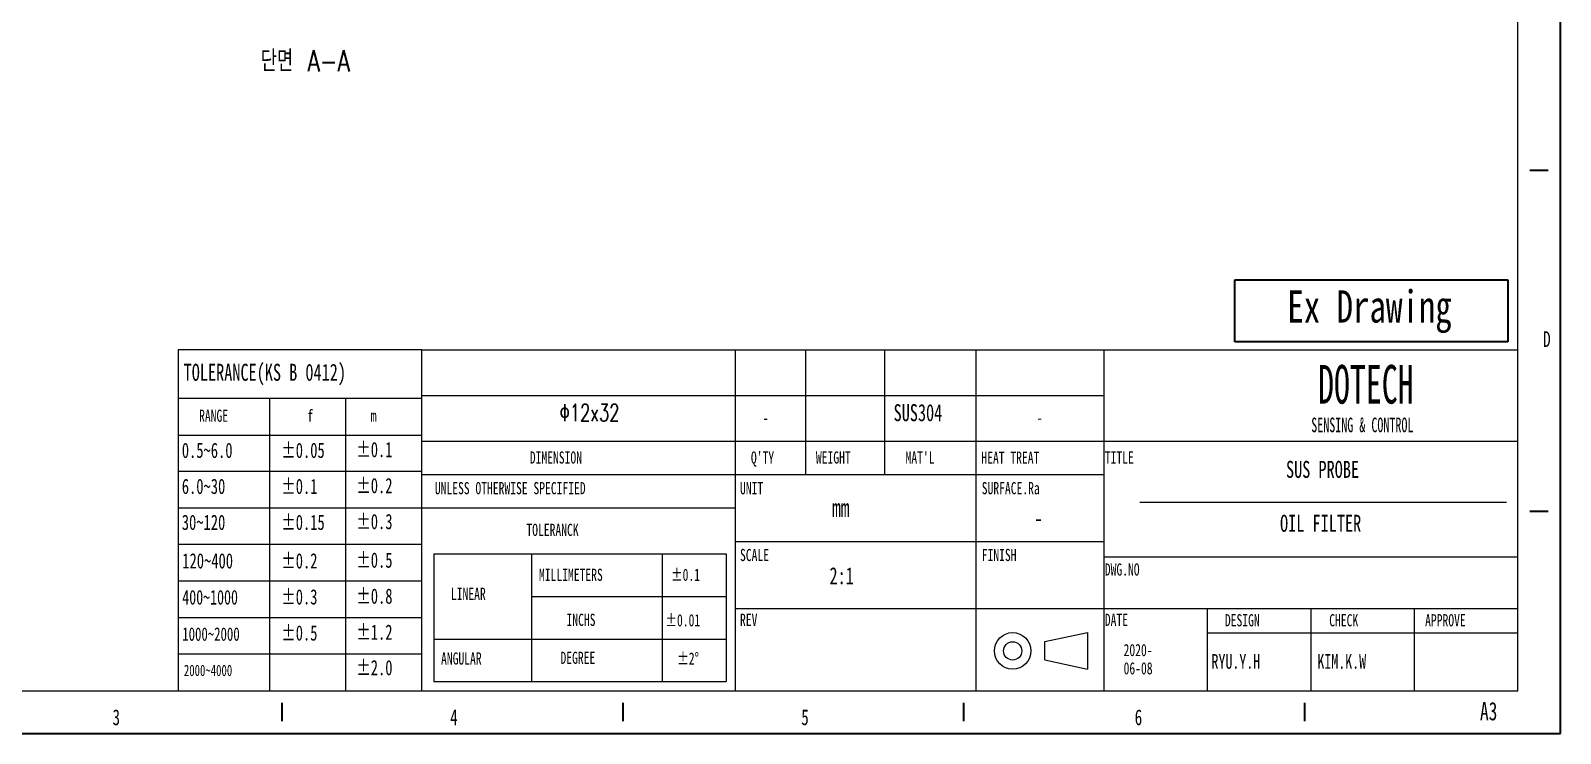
# Model space of a CAD drawing. Header units: millimetres. Extents: x 0 to 420, y 0 to 297.
# Drawn here: x 168.8 to 420, y 0 to 115.4 of the extents above; entities that cross this region are included whole.
import ezdxf

# ---------------------------------------------------------------- set-up
doc = ezdxf.new("R2010")
doc.units = ezdxf.units.MM
for name, color, linetype in [('DIM', 7, 'Continuous'), ('FORMAT_BLUE', 5, 'Continuous'), ('FORMAT_GR', 3, 'Continuous')]:
    doc.layers.add(name, color=color, linetype=linetype)
doc.layers.add('FORMAT', color=7, linetype='Continuous', lineweight=35)
doc.styles.add('SLDTEXTSTYLE0', font='TXT', dxfattribs={"width": 0.75})
doc.styles.add('SLDTEXTSTYLE1', font='TXT', dxfattribs={"width": 0.7})
doc.styles.add('SLDTEXTSTYLE2', font='TXT', dxfattribs={"width": 0.7, "bigfont": 'bigfont'})
doc.styles.add('SLDTEXTSTYLE3', font='TXT', dxfattribs={"width": 0.605})
doc.styles.add('SLDTEXTSTYLE4', font='TXT', dxfattribs={"width": 0.75, "bigfont": 'bigfont'})

msp = doc.modelspace()

# ---------------------------------------------------------------- linework, layer by layer
at = {"layer": 'FORMAT', "lineweight": 35}
for p, q in [((420, 0), (420, 297)), ((0, 0), (420, 0))]:
    msp.add_line(p, q, dxfattribs=at)
at = {"layer": 'FORMAT'}
for p, q in [((415, 92.5), (418, 92.5)), ((415, 36.5), (418, 36.5)), ((210, 5), (210, 2)), ((266, 5), (266, 2)), ((322, 5), (322, 2)), ((378, 5), (378, 2))]:
    msp.add_line(p, q, dxfattribs=at)
at = {"layer": 'FORMAT', "color": 1}
for p, q in [((366.50701, 64.29714), (366.50701, 74.49187)), ((366.50701, 74.49187), (411.36955, 74.49187)), ((411.36955, 74.49187), (411.36955, 64.29714)), ((411.36955, 64.29714), (366.50701, 64.29714))]:
    msp.add_line(p, q, dxfattribs=at)
at = {"layer": 'FORMAT_BLUE', "lineweight": 25}
for p, q in [((413, 7), (413, 290)), ((15, 7), (413, 7))]:
    msp.add_line(p, q, dxfattribs=at)
at = {"layer": 'FORMAT_GR', "lineweight": 25}
for p, q in [((233, 63), (193, 63)), ((193, 63), (193, 7)), ((233, 7), (233, 63)), ((233, 63), (413, 63)), ((284.5, 63), (284.5, 7)), ((296, 63), (296, 42.5)), ((309, 63), (309, 42.5)), ((324, 63), (324, 7)), ((345, 63), (345, 7)), ((233, 55.5), (345, 55.5)), ((233, 48), (413, 48)), ((233, 42.5), (345, 42.5)), ((350.95455, 38), (411.15126, 38)), ((284.5, 37), (233, 37)), ((284.5, 31.5), (345, 31.5)), ((235, 29.5), (283, 29.5)), ((235, 29.5), (235, 8.5)), ((251, 29.5), (251, 8.5)), ((272.5, 29.5), (272.5, 8.5)), ((283, 29.5), (283, 8.5)), ((345, 29), (413, 29)), ((251, 22.5), (283, 22.5)), ((284.5, 20.5), (413, 20.5)), ((362, 20.5), (362, 7)), ((379, 20.5), (379, 7)), ((396, 20.5), (396, 7)), ((235, 15.5), (283, 15.5)), ((362, 16.5), (413, 16.5))]:
    msp.add_line(p, q, dxfattribs=at)
at = {"layer": 'FORMAT_GR'}
for p, q in [((233, 55), (193, 55)), ((208, 55), (208, 7)), ((220.5, 55), (220.5, 7)), ((193, 49), (233, 49)), ((233, 43), (193, 43)), ((233, 37), (193, 37)), ((233, 31), (193, 31)), ((233, 25), (193, 25)), ((233, 19), (193, 19)), ((335.35306, 15.09687), (342.35306, 16.56366)), ((335.35306, 12.09687), (335.35306, 15.09687)), ((342.35306, 16.56366), (342.35306, 10.56366)), ((233, 13), (193, 13)), ((335.35306, 12.09687), (342.35306, 10.56366)), ((235, 8.5), (283, 8.5))]:
    msp.add_line(p, q, dxfattribs=at)
for radius in [3, 1.5]:
    msp.add_circle((330.04361, 13.54912), radius, dxfattribs=at)

# ---------------------------------------------------------------- texts
at = {"layer": 'DIM'}
for s, insert, char_height, attachment_point, style in [('D', (417.78063, 66.0473), 2.6, 2, 'SLDTEXTSTYLE1'), ('TOLERANCE(KS B 0412)', (193.89754, 60.70055), 2.8, 1, 'SLDTEXTSTYLE1'), ('DOTECH', (388.04839, 60.51131), 6.35, 2, 'SLDTEXTSTYLE3'), ('RANGE', (196.43713, 53.16746), 2, 1, 'SLDTEXTSTYLE1'), ('f', (214.20613, 53.16746), 2, 1, 'SLDTEXTSTYLE1'), ('\\M+183B312x32', (255.64775, 54.06649), 2.8, 1, 'SLDTEXTSTYLE2'), ('SUS304', (310.49023, 54.07381), 2.8, 1, 'SLDTEXTSTYLE1'), ('m', (224.61997, 53.16746), 2, 1, 'SLDTEXTSTYLE1'), ('-', (289.01855, 52.82024), 2, 1, 'SLDTEXTSTYLE1'), ('-', (334.50278, 52.82756), 2, 2, 'SLDTEXTSTYLE1'), ('SENSING & CONTROL', (387.47131, 51.85913), 2.4, 2, 'SLDTEXTSTYLE3'), ('±0.05', (209.92603, 47.73662), 2.5, 1, 'SLDTEXTSTYLE1'), ('±0.1', (222.25088, 47.86176), 2.5, 1, 'SLDTEXTSTYLE1'), ('0.5~6.0', (193.59838, 47.73662), 2.5, 1, 'SLDTEXTSTYLE1'), ('DIMENSION', (250.75052, 46.30781), 2, 1, 'SLDTEXTSTYLE1'), ("Q'TY", (287.06299, 46.29906), 2, 1, 'SLDTEXTSTYLE1'), ('WEIGHT', (297.73238, 46.31656), 2, 1, 'SLDTEXTSTYLE1'), ("MAT'L", (312.45495, 46.29906), 2, 1, 'SLDTEXTSTYLE1'), ('HEAT TREAT', (324.90766, 46.2863), 2, 1, 'SLDTEXTSTYLE1'), ('TITLE', (345.18191, 46.31656), 2, 1, 'SLDTEXTSTYLE1'), ('SUS PROBE', (374.93364, 44.75938), 2.8, 1, 'SLDTEXTSTYLE1'), ('6.0~30', (193.59838, 41.81898), 2.5, 1, 'SLDTEXTSTYLE1'), ('±0.1', (209.92603, 41.81898), 2.5, 1, 'SLDTEXTSTYLE1'), ('±0.2', (222.25088, 41.94412), 2.5, 1, 'SLDTEXTSTYLE1'), ('UNLESS OTHERWISE SPECIFIED', (235.15299, 41.27335), 2, 1, 'SLDTEXTSTYLE1'), ('UNIT', (285.26709, 41.27335), 2, 1, 'SLDTEXTSTYLE1'), ('SURFACE.Ra', (324.9665, 41.27335), 2, 1, 'SLDTEXTSTYLE1'), ('mm', (300.38805, 38.5515), 3, 1, 'SLDTEXTSTYLE1'), ('30~120', (193.59838, 35.91401), 2.5, 1, 'SLDTEXTSTYLE1'), ('±0.15', (209.92603, 35.91401), 2.5, 1, 'SLDTEXTSTYLE1'), ('±0.3', (222.25088, 36.03916), 2.5, 1, 'SLDTEXTSTYLE1'), ('OIL FILTER', (373.95559, 35.90339), 2.8, 1, 'SLDTEXTSTYLE1'), ('TOLERANCK', (250.19465, 34.42535), 2, 1, 'SLDTEXTSTYLE1'), ('-', (334.29289, 36.86951), 3, 2, 'SLDTEXTSTYLE1'), ('SCALE', (285.26709, 30.29921), 2, 1, 'SLDTEXTSTYLE1'), ('FINISH', (324.9665, 30.29921), 2, 1, 'SLDTEXTSTYLE1'), ('120~400', (193.67583, 29.58737), 2.5, 1, 'SLDTEXTSTYLE1'), ('±0.2', (209.92603, 29.58737), 2.5, 1, 'SLDTEXTSTYLE1'), ('±0.5', (222.25088, 29.71251), 2.5, 1, 'SLDTEXTSTYLE1'), ('DWG.NO', (345.18191, 27.91911), 2, 1, 'SLDTEXTSTYLE1'), ('MILLIMETERS', (252.25581, 27.05278), 2, 1, 'SLDTEXTSTYLE1'), ('±0.1', (273.9427, 27.05278), 2, 1, 'SLDTEXTSTYLE1'), ('2:1', (299.96583, 27.28403), 2.8, 1, 'SLDTEXTSTYLE1'), ('400~1000', (193.67583, 23.55712), 2.4, 1, 'SLDTEXTSTYLE1'), ('±0.3', (209.92603, 23.6695), 2.5, 1, 'SLDTEXTSTYLE1'), ('±0.8', (222.25088, 23.79465), 2.5, 1, 'SLDTEXTSTYLE1'), ('LINEAR', (237.79623, 23.92146), 2, 1, 'SLDTEXTSTYLE1'), ('±0.5', (209.92603, 17.74622), 2.5, 1, 'SLDTEXTSTYLE1'), ('±1.2', (222.25088, 17.87137), 2.5, 1, 'SLDTEXTSTYLE1'), ('INCHS', (256.77386, 19.65408), 2, 1, 'SLDTEXTSTYLE1'), ('±0.01', (273.0156, 19.57772), 2, 1, 'SLDTEXTSTYLE1'), ('REV', (285.26709, 19.65408), 2, 1, 'SLDTEXTSTYLE1'), ('DATE', (345.18191, 19.65408), 2, 1, 'SLDTEXTSTYLE1'), ('DESIGN', (364.90658, 19.58084), 2, 1, 'SLDTEXTSTYLE1'), ('CHECK', (382.03181, 19.58084), 2, 1, 'SLDTEXTSTYLE1'), ('APPROVE', (397.77955, 19.58084), 2, 1, 'SLDTEXTSTYLE1'), ('1000~2000', (193.67583, 17.40909), 2.2, 1, 'SLDTEXTSTYLE1'), ('ANGULAR', (236.17123, 13.30389), 2, 1, 'SLDTEXTSTYLE1'), ('DEGREE', (255.78912, 13.41843), 2, 1, 'SLDTEXTSTYLE1'), ('±2°', (274.9552, 13.30389), 2, 1, 'SLDTEXTSTYLE1'), ('RYU.Y.H', (362.70464, 13.01657), 2.4, 1, 'SLDTEXTSTYLE1'), ('KIM.K.W', (380.09214, 13.01657), 2.4, 1, 'SLDTEXTSTYLE1'), ('2000~4000', (193.93789, 11.27329), 1.852083, 1, 'SLDTEXTSTYLE1'), ('±2.0', (222.25088, 12.04514), 2.5, 1, 'SLDTEXTSTYLE1'), ('A3', (406.79085, 5.15051), 3, 1, 'SLDTEXTSTYLE1'), ('3', (182.82982, 3.94807), 2.6, 2, 'SLDTEXTSTYLE1'), ('4', (238.28702, 3.94807), 2.6, 2, 'SLDTEXTSTYLE1'), ('5', (295.94092, 3.94807), 2.6, 2, 'SLDTEXTSTYLE1'), ('6', (350.70046, 3.94807), 2.6, 2, 'SLDTEXTSTYLE1')]:
    msp.add_mtext(s, dxfattribs=dict(at, insert=insert, char_height=char_height, attachment_point=attachment_point, style=style))
at = {"layer": 'DIM', "color": 0, "char_height": 2, "attachment_point": 1, "style": 'SLDTEXTSTYLE1'}
for s, insert in [('2020-', (348.26447, 14.68823)), ('06-08', (348.26447, 11.68823))]:
    msp.add_mtext(s, dxfattribs=dict(at, insert=insert))
at = {"layer": 'FORMAT', "color": 1, "insert": (388.65285, 72.75687), "char_height": 5.291667, "attachment_point": 2, "style": 'SLDTEXTSTYLE0'}
msp.add_mtext('Ex Drawing', dxfattribs=at)
at = {"layer": 'FORMAT_BLUE', "insert": (213.8783, 112.18689), "char_height": 3.5, "attachment_point": 2, "style": 'SLDTEXTSTYLE4'}
msp.add_mtext('단면 A-A', dxfattribs=at)

doc.saveas('drawing.dxf')
